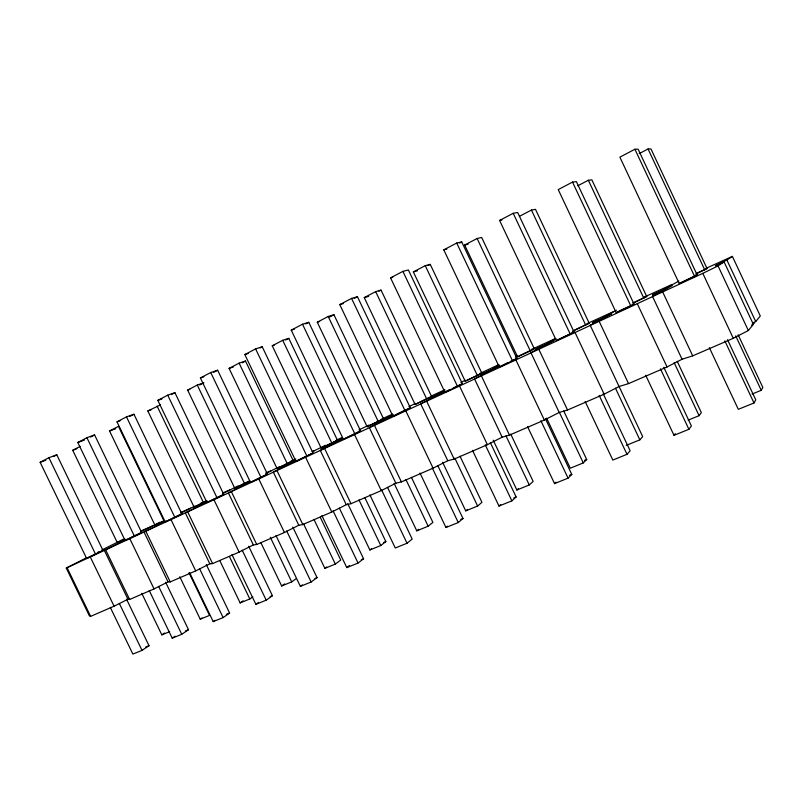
<?xml version="1.0" encoding="UTF-8"?>
<svg xmlns="http://www.w3.org/2000/svg" width="803" height="803" viewBox="0 0 803 803"><rect width="100%" height="100%" fill="white"/><g stroke="black" fill="none" stroke-linecap="round" stroke-linejoin="round"><path stroke-width="1.2" d="M709.34 347.629L738.308 409.329L753.987 402.986L755.774 399.874L727.528 339.699M752.04 394.062L761.244 390.308L762.85 387.498L738.128 334.781M645.692 375.242L673.998 435.326L688.904 429.304L691.393 425.961L663.81 367.342M688.121 420.14L699.082 415.673L701.35 412.632L677.22 361.32M673.998 435.326L675.323 433.63M86.895 557.593L66.268 568.062L89.434 615.941L90.619 616.363L114.086 606.205L127.958 599.249L129.624 599.48L154.056 588.91L168.048 581.884L170.246 581.904L195.701 570.893L209.814 563.796L212.574 563.596L239.123 552.103L253.357 544.936L256.729 544.484L284.433 532.499L298.796 525.252L302.831 524.54L331.78 512.013L346.244 504.696L351.001 503.702L381.284 490.603L395.859 483.205L401.39 481.9L433.098 468.179L447.773 460.721L454.167 459.065L487.391 444.691L502.156 437.163L509.483 435.126L544.344 420.049L559.199 412.451L567.54 410.012L604.157 394.163L619.093 386.514L628.538 383.613L667.052 366.951L682.058 359.242L692.708 355.849L733.28 338.304L748.336 330.525L753.385 324.402L724.085 261.898L715.302 265.763L726.896 260.031L732.386 256.398L760.3 316.001L755.723 321.561A11.352 0.823 -24.1 0 0 753.043 322.766M585.146 401.49L612.819 460.059L627.002 454.327L630.144 450.774L603.173 393.651M626.24 445.384L639.84 439.843L642.691 436.611L590.165 325.185L611.735 313.702L592.704 322.665L599.921 319.514M527.481 426.483L554.552 483.617L568.062 478.146L571.786 474.422L545.418 418.714M546.612 418.152L570.311 468.209L583.289 462.909L586.692 459.517L563.726 410.955M554.552 483.617L556.088 482.101M472.495 450.322L498.984 506.071L511.882 500.861L516.128 496.977L490.352 442.664M493.213 440.185L516.861 490.011L529.267 484.952L533.152 481.399L510.718 434.072M498.984 506.071L500.731 504.505M516.861 490.011L518.457 488.585M420.019 473.077L445.946 527.511L458.262 522.542L462.99 518.507L437.755 465.499M442.594 462.247L465.73 510.879L477.614 506.031L481.941 502.337L459.999 456.194M445.946 527.511L447.562 526.156M465.73 510.879L467.507 509.383M369.882 494.839L395.267 548.007L407.031 543.25L412.19 539.084L387.488 487.311M394.132 483.366L416.777 530.843L428.16 526.206L432.887 522.392L411.437 477.383M416.777 530.843L418.704 529.307M321.913 515.636L346.786 567.601L358.048 563.054L363.588 558.778L339.398 508.189M347.699 503.611L369.862 549.985L380.773 545.538L385.862 541.613L364.893 497.709M346.786 567.601L349.596 565.453M369.862 549.985L371.588 548.67M275.991 535.551L300.362 586.371L311.142 582.004L317.044 577.638L292.804 527.059M303.644 524.038L324.864 568.353L335.333 564.077L340.753 560.062L320.246 517.212M300.362 586.371L302.35 584.905M324.864 568.353L326.701 566.998M231.977 554.632L255.876 604.348L266.215 600.172L272.428 595.716L248.659 546.231M260.885 542.687L281.662 585.979L291.71 581.874L296.488 578.451M255.876 604.348L258.566 602.431M281.662 585.979L284.563 583.911M189.749 572.92L213.196 621.602L223.124 617.587L229.618 613.06L206.311 564.619M219.811 560.614L240.147 602.912L249.813 598.968L252.815 596.88M213.196 621.602L215.074 620.307M240.147 602.912L243.179 600.815M149.228 590.496L172.223 638.164L181.759 634.31L188.514 629.713L165.649 582.275M172.223 638.164L175.154 636.187M179.782 576.745L200.238 619.193L202.035 617.979M110.292 607.379L132.866 654.074L142.021 650.38L149.017 645.712L126.553 599.229M66.268 568.062L702.806 273.351L718.043 265.903L724.085 261.898M141.78 593.337L161.825 634.872L164.625 633.015M694.595 276.423L697.094 274.827L638.134 149.177L634.912 149.248L619.876 157.157L679.238 283.539L694.595 276.423L634.912 149.248M695.749 274.114L707.031 268.483L650.962 148.926L648.051 148.977L639.208 153.614M679.238 283.539L697.094 274.827M660.457 291.419L652.498 294.912L672.201 285.627L652.458 296.307L682.058 359.242M664.181 289.15L678.886 281.09M630.847 305.983L634.029 304.086L576.393 181.639L572.519 182.09L558.236 189.598L616.252 312.748L630.847 305.983L572.519 182.09M633.085 303.213L646.726 296.498L591.851 179.842L588.338 180.253L577.809 185.764M616.252 312.748L618.752 311.273M604.458 316.884L616.513 310.169M570.23 334.098L574.035 331.92L517.664 212.514L513.197 213.307L499.607 220.464L556.338 340.532L570.23 334.098L513.197 213.307M572.419 331.388L589.201 323.218L535.481 209.332L531.425 210.055L519.451 216.328M556.338 340.532L574.035 331.92M573.322 330.876L575.109 329.862M542.236 346.284L535.721 349.114L554.11 340.442L530.913 352.658L559.199 412.451M547.516 343.313L555.796 338.655M512.525 360.858L516.881 358.429L461.725 241.924L456.726 243.038L443.788 249.843L499.285 366.991L512.525 360.858L456.726 243.038M530.321 350.941L534.286 348.733L481.67 237.477L477.123 238.491L464.656 245.025L517.594 356.853L530.321 350.941L477.123 238.491M499.285 366.991L508.138 362.484M517.594 356.853L521.679 354.595M487.23 371.809L481.338 374.359L499.135 365.967L474.483 378.815L502.156 437.163M493.172 368.547L499.546 365.044M457.509 386.363L462.367 383.714L408.376 269.969L402.905 271.364L390.559 277.858L444.892 392.215L457.509 386.363L402.905 271.364M477.373 375.533L481.81 373.114L430.247 264.378L425.259 265.652L413.344 271.896L465.208 381.184L477.373 375.533L425.259 265.652M444.892 392.215L449.861 389.515M465.208 381.184L481.81 373.114M444.962 391.242L420.672 403.758L447.773 460.721M434.704 396.19L429.404 398.519L444.471 390.91M392.968 416.295L410.333 407.854L357.445 296.739L351.563 298.395L339.769 304.598L392.968 416.295L397.294 413.977M415.101 404.451L431.592 396.441L381.054 290.114L375.663 291.63L364.261 297.602L415.101 404.451L431.592 396.441M392.988 415.422L369.32 427.567L395.859 483.205M343.363 439.301L360.597 430.93L308.784 322.324L302.51 324.211L291.238 330.143L343.363 439.301L360.597 430.93M367.132 426.734L383.513 418.785L333.948 314.756L328.196 316.482L317.275 322.204L367.132 426.734L383.513 418.785M40.15 462.307L48.913 457.7L56.792 454.799L102.985 550.436L86.594 558.366L40.15 462.307L45.811 460.219M77.801 442.493L86.915 437.695L94.593 434.925L141.639 532.499L125.107 540.509L77.801 442.493L84.425 440.094M116.997 421.856L126.493 416.867L133.94 414.238L181.869 513.84L165.187 521.92L116.997 421.856L120.209 420.722M157.83 400.366L167.717 395.156L174.924 392.697L223.766 494.397L206.943 502.558L157.83 400.366L161.975 398.94M200.399 377.962L210.727 372.522L217.653 370.233L267.449 474.141L250.476 482.372L200.399 377.962L203.892 376.788M244.835 354.575L255.615 348.893L262.23 346.796L313.009 453.002L295.905 461.303L244.835 354.575L248.177 353.501M342.831 438.749L320.246 450.312L346.244 504.696M53.52 456.516L56.792 454.799M90.568 437.043L94.593 434.925M129.745 416.446L133.94 414.238M171.651 394.414L174.924 392.697M213.548 372.391L217.653 370.233M260.082 347.92L262.23 346.796M305.732 323.93L308.784 322.324M354.264 298.415L357.445 296.739M459.587 243.048L461.725 241.924M331.84 443.115L337.431 440.195L288.799 338.374L282.726 340.301L272.257 345.782L321.16 448.084L331.84 443.115L282.726 340.301M125.017 539.174L117.348 542.738L72.722 450.282L80.22 446.348M109.549 430.99L118.453 426.323L164.073 521.037L154.979 525.262L109.549 430.99L115.672 428.772M206.752 501.052L194.075 507.105L147.822 410.945L160.53 404.883M249.733 480.987L234.737 488.214L187.641 390.097L197.277 385.049L203.922 382.77M229.086 368.386L239.123 363.137L245.497 361.029L293.215 460.731L277.065 468.561L229.086 368.386L233.372 366.961M199.656 384.998L202.858 383.332M242.175 362.765L245.497 361.029M285.687 340L288.799 338.374M329.611 317.024L333.948 314.756M378.996 291.188L381.054 290.114M428.099 265.502L430.247 264.378M295.905 461.303L313.009 453.002M321.16 448.084L337.431 440.195M294.571 461.183L273.311 472.074L298.796 525.252M312.226 451.768L325.386 445.304M250.355 481.7L228.373 492.901L253.357 544.936M265.913 473.459L279.133 466.864M250.476 482.372L267.449 474.141M277.065 468.561L283.037 465.459M97.564 552.424L98.618 551.882M206.943 502.558L223.766 494.397M234.737 488.214L239.946 485.534M207.947 501.383L185.312 512.866L209.814 563.796M222.652 493.654L237.869 486.046M165.247 521.227L144.008 532.018L168.048 581.884M181.076 513.037L194.948 506.061M165.187 521.92L181.869 513.84M194.075 507.105L206.843 500.861M126.151 539.365L104.36 550.396L127.958 599.249M140.435 532.018L159.988 522.241M125.107 540.509L132.375 536.795M154.979 525.262L163.963 520.776M101.911 549.965L123.2 539.345M86.594 558.366L102.985 550.436M117.348 542.738L124.284 539.215M124.616 539.817L121.614 541.373L124.425 540.168M164.946 521.037L160.359 523.385L163.461 522.06M207.033 501.453L200.68 504.675L204.082 503.21M248.84 482.051L242.657 485.193L246.38 483.577M359.001 429.906L369.009 425.048M408.918 406.639L415.633 403.377M460.892 382.419L465.399 380.231M515.315 357.044L517.403 356.03M200.348 503.441L202.507 502.397M294.47 460.832L286.39 464.897L290.475 463.12M342.038 438.719L332.01 443.718L336.467 441.77M140.706 531.104L152.49 525.875M180.685 512.515L190.622 508.148M223.144 492.781L230.25 489.74M265.903 472.907L271.454 470.588M290.234 461.595L295.855 458.985M336.567 440.064L342.178 437.454M381.325 419.256L392.547 414.047M431.372 395.999L444.872 389.726M480.094 373.355L498.191 364.943M531.656 349.385L555.726 338.404M587.123 323.599L613.341 311.715M643.996 297.17L671.459 284.714M706.339 268.192L732.386 256.398M240.98 484.992L249.683 480.957M284.162 464.937L293.215 460.731M522.733 354.103L534.286 348.733M576.002 329.35L589.201 323.218M632.894 302.922L646.726 296.498M696.994 273.15L707.031 268.483M133.398 536.324L141.639 532.499M398.378 413.404L410.333 407.854M453.273 387.939L462.367 383.714M510.327 361.47L516.881 358.429M619.585 310.781L634.029 304.086M441.259 392.647L444.832 391.021M393.46 414.85L379.638 421.615L384.507 419.487M752.281 323.96L754.559 322.977M383.704 542.497L385.862 541.613M584.544 460.39L586.692 459.517M161.825 634.872L169.654 631.68M200.238 619.193L209.523 615.409L188.986 572.75M145.604 647.098L149.017 645.712M185.363 630.987L188.514 629.713M226.336 614.385L229.618 613.06M270.139 596.639L272.428 595.716M314.906 578.501L317.044 577.638M361.35 559.681L363.588 558.778M460.771 519.4L462.99 518.507M513.81 497.91L516.128 496.977M569.558 475.326L571.786 474.422M312.407 451.427L314.334 450.664M72.722 450.282L76.907 448.726M147.822 410.945L151.295 409.721M187.641 390.097L189.869 389.325M272.257 345.782L274.315 345.119M291.238 330.143L294.42 329.17M317.275 322.204L319.614 321.491M339.769 304.598L343.363 303.574M364.261 297.602L368.647 296.347M390.559 277.858L392.787 277.276M413.344 271.896L417.409 270.832M443.788 249.843L446.849 249.141M464.656 245.025L468.149 244.212M499.607 220.464L501.905 220.022M90.378 557.172L114.086 606.205M67.181 567.922L90.619 616.363M126.493 416.867L174.893 517.423M199.566 568.665L223.124 617.587M171.079 519.772L195.701 570.893M145.915 531.435L170.246 581.904M86.915 437.695L134.422 536.183M158.653 586.411L181.759 634.31M129.905 538.853L154.056 588.91M105.745 550.045L129.624 599.48M48.913 457.7L95.557 554.211M119.346 603.455L142.021 650.38M210.727 372.522L261.035 477.474M286.651 530.903L311.142 582.004M258.837 479.1L284.433 532.499M197.277 385.049L244.584 483.647M270.31 537.267L291.71 581.874M231.435 491.797L256.729 544.484M167.717 395.156L217.061 497.87M242.195 550.175L266.215 600.172M214.02 499.867L239.123 552.103M157.087 406.097L203.54 502.708M229.387 556.479L249.813 598.968M187.772 512.033L212.574 563.596M302.51 324.211L354.876 433.961M381.515 489.77L407.031 543.25M354.615 434.714L381.284 490.603M358.991 499.938L380.773 545.538M324.663 448.596L351.001 503.702M255.615 348.893L306.927 456.194M333.044 510.788L358.048 563.054M305.652 457.399L331.78 512.013M239.123 363.137L287.323 463.803M314.013 519.551L335.333 564.077M277.025 470.668L302.831 524.54M375.663 291.63L426.744 399.051M454.849 458.162L477.614 506.031M426.694 401.309L454.167 459.065M405.856 410.965L433.098 468.179M351.563 298.395L405.023 410.704M432.205 467.798L458.262 522.542M328.196 316.482L378.273 421.555M405.896 479.491L428.16 526.206M374.509 425.5L401.39 481.9M559.48 412.581L583.289 462.909M515.897 359.965L544.344 420.049M540.861 420.692L568.062 478.146M481.419 375.945L509.483 435.126M505.99 435.878L529.267 484.952M459.557 386.072L487.391 444.691M485.253 444.802L511.882 500.861M599.189 321.371L628.538 383.613M531.425 210.055L585.748 325.205M615.469 388.2L639.84 439.843M575.068 332.552L604.157 394.163M599.179 395.407L627.002 454.327M538.843 349.335L567.54 410.012M648.051 148.977L704.773 269.918M735.699 335.855L761.244 390.308M702.806 273.351L733.28 338.304M724.858 340.914L753.987 402.986M662.676 291.951L692.708 355.849M588.338 180.253L643.835 298.224M674.149 362.655L699.082 415.673M637.291 303.715L667.052 366.951M660.437 368.838L688.904 429.304M726.896 260.031L755.723 321.561M718.043 265.903L748.336 330.525M753.385 324.402A11.352 0.823 -24.1 0 1 751.598 325.165"/></g></svg>
